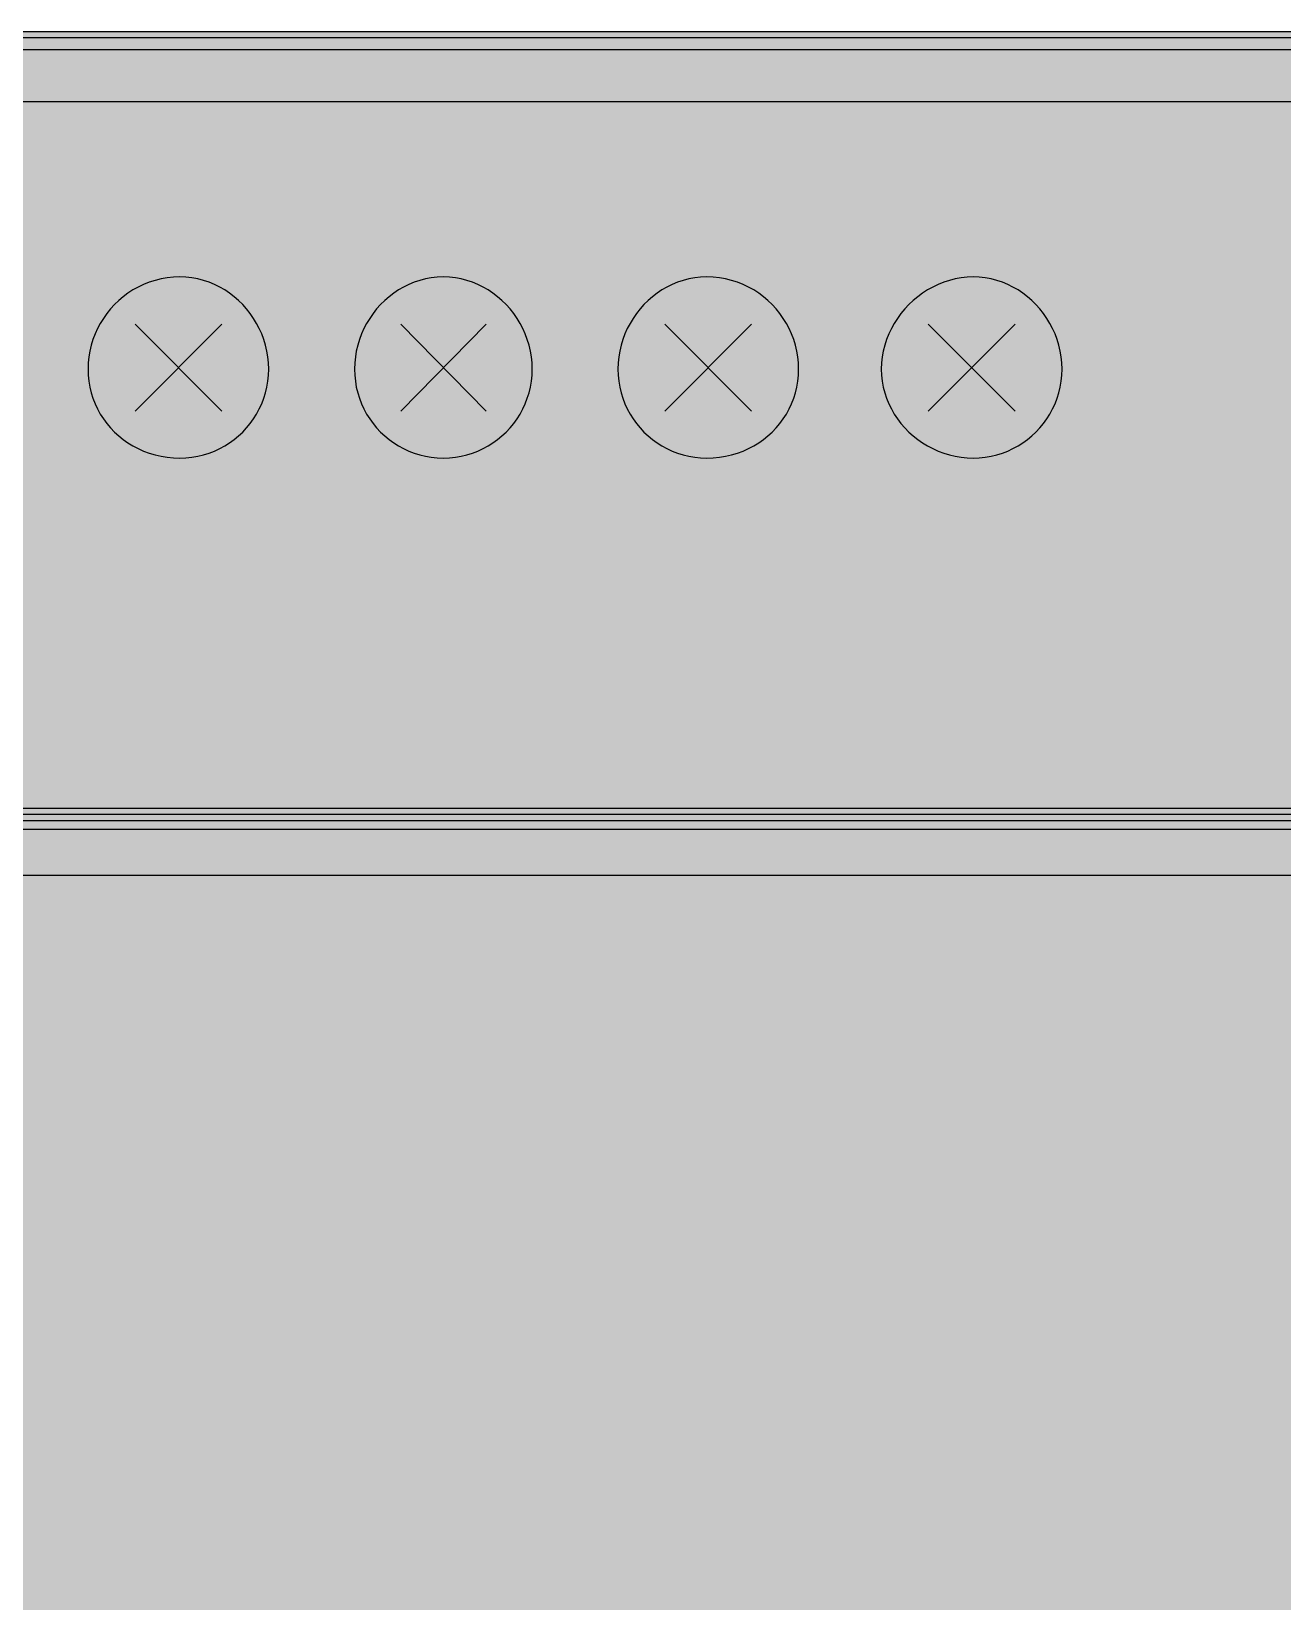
# Model space of a CAD drawing. Header units: millimetres. Extents: x 0 to 966, y -664 to 90.
# Drawn here: x 857.6 to 893.47, y -215 to -170 of the extents above; entities that cross this region are included whole.
import ezdxf

# ---------------------------------------------------------------- set-up
doc = ezdxf.new("R2010")
doc.units = ezdxf.units.MM
for name, color, linetype in [('HDL_BODY', 7, 'Continuous'), ('HDL_COLOUR', 7, 'Continuous'), ('HDL_DETAIL', 7, 'Continuous'), ('HDL_PRINT', 7, 'Continuous')]:
    doc.layers.add(name, color=color, linetype=linetype)

# ---------------------------------------------------------------- blocks, each defined once
blk = doc.blocks.new('M_R16.10.1_FRONT')
at = {"layer": 'HDL_BODY', "true_color": 0x202126}
blk.add_hatch(color=250, dxfattribs=at).paths.add_polyline_path([(0, 0), (216, 0), (216, 90), (0, 90)])
at = {"layer": 'HDL_BODY', "true_color": 0x2a2a30}
blk.add_hatch(color=250, dxfattribs=at).paths.add_polyline_path([(0.4, 20.52), (215.6, 20.52), (215.6, 68.31), (0.4, 68.31)])
at = {"layer": 'HDL_COLOUR', "true_color": 0x1a332c}
for points in [[(114.408, 80.322), (114.402, 80.497), (114.385, 80.67), (114.356, 80.84), (114.317, 81.006), (114.267, 81.169), (114.208, 81.328), (114.138, 81.483), (114.06, 81.632), (113.973, 81.776), (113.877, 81.914), (113.773, 82.045), (113.662, 82.17), (113.543, 82.287), (113.417, 82.397), (113.285, 82.498), (113.147, 82.59), (113.002, 82.674), (112.853, 82.747), (112.698, 82.811), (112.539, 82.864), (112.375, 82.906), (112.207, 82.937), (112.036, 82.956), (111.862, 82.962), (111.677, 82.956), (111.497, 82.937), (111.32, 82.906), (111.149, 82.864), (110.982, 82.811), (110.821, 82.747), (110.665, 82.674), (110.515, 82.59), (110.372, 82.498), (110.236, 82.397), (110.107, 82.287), (109.985, 82.17), (109.871, 82.045), (109.765, 81.914), (109.668, 81.776), (109.579, 81.632), (109.499, 81.483), (109.429, 81.328), (109.369, 81.169), (109.319, 81.006), (109.28, 80.84), (109.251, 80.67), (109.234, 80.497), (109.228, 80.322), (109.234, 80.148), (109.251, 79.976), (109.28, 79.809), (109.319, 79.645), (109.369, 79.485), (109.429, 79.33), (109.499, 79.18), (109.579, 79.035), (109.668, 78.897), (109.765, 78.764), (109.871, 78.638), (109.985, 78.519), (110.107, 78.408), (110.236, 78.304), (110.372, 78.208), (110.515, 78.12), (110.665, 78.042), (110.821, 77.972), (110.982, 77.913), (111.149, 77.863), (111.32, 77.824), (111.497, 77.795), (111.677, 77.778), (111.862, 77.772), (112.036, 77.778), (112.207, 77.795), (112.375, 77.824), (112.539, 77.863), (112.698, 77.913), (112.853, 77.972), (113.002, 78.042), (113.147, 78.12), (113.285, 78.208), (113.417, 78.304), (113.543, 78.408), (113.662, 78.519), (113.773, 78.638), (113.877, 78.764), (113.973, 78.897), (114.06, 79.035), (114.138, 79.18), (114.208, 79.33), (114.267, 79.485), (114.317, 79.645), (114.356, 79.809), (114.385, 79.976), (114.402, 80.148), (114.408, 80.322)], [(121.962, 80.322), (121.956, 80.497), (121.938, 80.67), (121.91, 80.84), (121.87, 81.006), (121.821, 81.169), (121.761, 81.328), (121.692, 81.483), (121.613, 81.632), (121.526, 81.776), (121.43, 81.914), (121.326, 82.045), (121.214, 82.17), (121.095, 82.287), (120.969, 82.397), (120.837, 82.498), (120.698, 82.59), (120.554, 82.674), (120.404, 82.747), (120.249, 82.811), (120.09, 82.864), (119.926, 82.906), (119.758, 82.937), (119.587, 82.956), (119.413, 82.962), (119.239, 82.956), (119.068, 82.937), (118.9, 82.906), (118.737, 82.864), (118.577, 82.811), (118.423, 82.747), (118.273, 82.674), (118.129, 82.59), (117.99, 82.498), (117.858, 82.397), (117.732, 82.287), (117.613, 82.17), (117.502, 82.045), (117.398, 81.914), (117.303, 81.776), (117.215, 81.632), (117.137, 81.483), (117.068, 81.328), (117.008, 81.169), (116.958, 81.006), (116.919, 80.84), (116.891, 80.67), (116.873, 80.497), (116.867, 80.322), (116.873, 80.148), (116.891, 79.976), (116.919, 79.809), (116.958, 79.645), (117.008, 79.485), (117.068, 79.33), (117.137, 79.18), (117.215, 79.035), (117.303, 78.897), (117.398, 78.764), (117.502, 78.638), (117.613, 78.519), (117.732, 78.408), (117.858, 78.304), (117.99, 78.208), (118.129, 78.12), (118.273, 78.042), (118.423, 77.972), (118.577, 77.913), (118.737, 77.863), (118.9, 77.824), (119.068, 77.795), (119.239, 77.778), (119.413, 77.772), (119.587, 77.778), (119.758, 77.795), (119.926, 77.824), (120.09, 77.863), (120.249, 77.913), (120.404, 77.972), (120.554, 78.042), (120.698, 78.12), (120.837, 78.208), (120.969, 78.304), (121.095, 78.408), (121.214, 78.519), (121.326, 78.638), (121.43, 78.764), (121.526, 78.897), (121.613, 79.035), (121.692, 79.18), (121.761, 79.33), (121.821, 79.485), (121.87, 79.645), (121.91, 79.809), (121.938, 79.976), (121.956, 80.148), (121.962, 80.322)], [(129.598, 80.322), (129.592, 80.497), (129.575, 80.67), (129.546, 80.84), (129.507, 81.006), (129.457, 81.169), (129.397, 81.328), (129.327, 81.483), (129.247, 81.632), (129.158, 81.776), (129.061, 81.914), (128.955, 82.045), (128.841, 82.17), (128.719, 82.287), (128.59, 82.397), (128.454, 82.498), (128.311, 82.59), (128.161, 82.674), (128.005, 82.747), (127.844, 82.811), (127.678, 82.864), (127.506, 82.906), (127.329, 82.937), (127.149, 82.956), (126.964, 82.962), (126.79, 82.956), (126.619, 82.937), (126.451, 82.906), (126.287, 82.864), (126.128, 82.811), (125.973, 82.747), (125.824, 82.674), (125.68, 82.59), (125.541, 82.498), (125.409, 82.397), (125.283, 82.287), (125.164, 82.17), (125.053, 82.045), (124.949, 81.914), (124.853, 81.776), (124.766, 81.632), (124.688, 81.483), (124.618, 81.328), (124.559, 81.169), (124.509, 81.006), (124.47, 80.84), (124.441, 80.67), (124.424, 80.497), (124.418, 80.322), (124.424, 80.148), (124.441, 79.976), (124.47, 79.809), (124.509, 79.645), (124.559, 79.485), (124.618, 79.33), (124.688, 79.18), (124.766, 79.035), (124.853, 78.897), (124.949, 78.764), (125.053, 78.638), (125.164, 78.519), (125.283, 78.408), (125.409, 78.304), (125.541, 78.208), (125.68, 78.12), (125.824, 78.042), (125.973, 77.972), (126.128, 77.913), (126.287, 77.863), (126.451, 77.824), (126.619, 77.795), (126.79, 77.778), (126.964, 77.772), (127.149, 77.778), (127.329, 77.795), (127.506, 77.824), (127.678, 77.863), (127.844, 77.913), (128.005, 77.972), (128.161, 78.042), (128.311, 78.12), (128.454, 78.208), (128.59, 78.304), (128.719, 78.408), (128.841, 78.519), (128.955, 78.638), (129.061, 78.764), (129.158, 78.897), (129.247, 79.035), (129.327, 79.18), (129.397, 79.33), (129.457, 79.485), (129.507, 79.645), (129.546, 79.809), (129.575, 79.976), (129.592, 80.148), (129.598, 80.322)], [(137.149, 80.322), (137.143, 80.497), (137.126, 80.67), (137.097, 80.84), (137.058, 81.006), (137.008, 81.169), (136.949, 81.328), (136.88, 81.483), (136.801, 81.632), (136.714, 81.776), (136.618, 81.914), (136.514, 82.045), (136.403, 82.17), (136.284, 82.287), (136.158, 82.397), (136.026, 82.498), (135.888, 82.59), (135.743, 82.674), (135.594, 82.747), (135.439, 82.811), (135.28, 82.864), (135.116, 82.906), (134.949, 82.937), (134.778, 82.956), (134.603, 82.962), (134.429, 82.956), (134.257, 82.937), (134.087, 82.906), (133.921, 82.864), (133.758, 82.811), (133.599, 82.747), (133.445, 82.674), (133.296, 82.59), (133.153, 82.498), (133.015, 82.397), (132.884, 82.287), (132.759, 82.17), (132.642, 82.045), (132.533, 81.914), (132.432, 81.776), (132.34, 81.632), (132.257, 81.483), (132.183, 81.328), (132.12, 81.169), (132.067, 81.006), (132.025, 80.84), (131.994, 80.67), (131.975, 80.497), (131.969, 80.322), (131.975, 80.148), (131.994, 79.976), (132.025, 79.809), (132.067, 79.645), (132.12, 79.485), (132.183, 79.33), (132.257, 79.18), (132.34, 79.035), (132.432, 78.897), (132.533, 78.764), (132.642, 78.638), (132.759, 78.519), (132.884, 78.408), (133.015, 78.304), (133.153, 78.208), (133.296, 78.12), (133.445, 78.042), (133.599, 77.972), (133.758, 77.913), (133.921, 77.863), (134.087, 77.824), (134.257, 77.795), (134.429, 77.778), (134.603, 77.772), (134.778, 77.778), (134.949, 77.795), (135.116, 77.824), (135.28, 77.863), (135.439, 77.913), (135.594, 77.972), (135.743, 78.042), (135.888, 78.12), (136.026, 78.208), (136.158, 78.304), (136.284, 78.408), (136.403, 78.519), (136.514, 78.638), (136.618, 78.764), (136.714, 78.897), (136.801, 79.035), (136.88, 79.18), (136.949, 79.33), (137.008, 79.485), (137.058, 79.645), (137.097, 79.809), (137.126, 79.976), (137.143, 80.148), (137.149, 80.322)]]:
    blk.add_hatch(color=250, dxfattribs=at).paths.add_polyline_path(points)
at = {"layer": 'HDL_COLOUR', "true_color": 0x9ea4a8}
for points in [[(113.631, 80.367), (113.615, 80.604), (113.569, 80.837), (113.493, 81.062), (113.388, 81.275), (113.256, 81.473), (113.1, 81.651), (112.922, 81.808), (112.724, 81.94), (112.512, 82.045), (112.287, 82.121), (112.054, 82.168), (111.818, 82.183), (111.581, 82.168), (111.349, 82.121), (111.124, 82.045), (110.911, 81.94), (110.714, 81.808), (110.536, 81.651), (110.379, 81.473), (110.248, 81.275), (110.143, 81.062), (110.067, 80.837), (110.02, 80.604), (110.005, 80.367), (110.02, 80.13), (110.067, 79.897), (110.143, 79.672), (110.248, 79.458), (110.379, 79.261), (110.536, 79.082), (110.714, 78.926), (110.911, 78.794), (111.124, 78.688), (111.349, 78.612), (111.581, 78.566), (111.818, 78.55), (112.054, 78.566), (112.287, 78.612), (112.512, 78.688), (112.724, 78.794), (112.922, 78.926), (113.1, 79.082), (113.256, 79.261), (113.388, 79.458), (113.493, 79.672), (113.569, 79.897), (113.615, 80.13)], [(121.197, 80.367), (121.182, 80.604), (121.137, 80.837), (121.062, 81.062), (120.959, 81.275), (120.829, 81.473), (120.675, 81.651), (120.5, 81.808), (120.306, 81.94), (120.097, 82.045), (119.876, 82.121), (119.647, 82.168), (119.414, 82.183), (119.182, 82.168), (118.953, 82.121), (118.732, 82.045), (118.523, 81.94), (118.329, 81.808), (118.154, 81.651), (118, 81.473), (117.87, 81.275), (117.767, 81.062), (117.692, 80.837), (117.647, 80.604), (117.632, 80.367), (117.647, 80.13), (117.692, 79.897), (117.767, 79.672), (117.87, 79.458), (118, 79.261), (118.154, 79.082), (118.329, 78.926), (118.523, 78.794), (118.732, 78.688), (118.953, 78.612), (119.182, 78.566), (119.414, 78.55), (119.647, 78.566), (119.876, 78.612), (120.097, 78.688), (120.306, 78.794), (120.5, 78.926), (120.675, 79.082), (120.829, 79.261), (120.959, 79.458), (121.062, 79.672), (121.137, 79.897), (121.182, 80.13)], [(128.821, 80.367), (128.806, 80.604), (128.759, 80.837), (128.683, 81.062), (128.578, 81.275), (128.447, 81.473), (128.29, 81.651), (128.112, 81.808), (127.915, 81.94), (127.702, 82.045), (127.477, 82.121), (127.245, 82.168), (127.008, 82.183), (126.772, 82.168), (126.539, 82.121), (126.314, 82.045), (126.102, 81.94), (125.905, 81.808), (125.726, 81.651), (125.57, 81.473), (125.438, 81.275), (125.333, 81.062), (125.257, 80.837), (125.211, 80.604), (125.195, 80.367), (125.211, 80.13), (125.257, 79.897), (125.333, 79.672), (125.438, 79.458), (125.57, 79.261), (125.726, 79.082), (125.905, 78.926), (126.102, 78.794), (126.314, 78.688), (126.539, 78.612), (126.772, 78.566), (127.008, 78.55), (127.245, 78.566), (127.477, 78.612), (127.702, 78.688), (127.915, 78.794), (128.112, 78.926), (128.29, 79.082), (128.447, 79.261), (128.578, 79.458), (128.683, 79.672), (128.759, 79.897), (128.806, 80.13)], [(136.372, 80.367), (136.356, 80.604), (136.31, 80.837), (136.234, 81.062), (136.129, 81.275), (135.997, 81.473), (135.841, 81.651), (135.663, 81.808), (135.465, 81.94), (135.253, 82.045), (135.028, 82.121), (134.796, 82.168), (134.559, 82.183), (134.322, 82.168), (134.09, 82.121), (133.865, 82.045), (133.652, 81.94), (133.455, 81.808), (133.277, 81.651), (133.121, 81.473), (132.989, 81.275), (132.884, 81.062), (132.808, 80.837), (132.761, 80.604), (132.746, 80.367), (132.761, 80.13), (132.808, 79.897), (132.884, 79.672), (132.989, 79.458), (133.121, 79.261), (133.277, 79.082), (133.455, 78.926), (133.652, 78.794), (133.865, 78.688), (134.09, 78.612), (134.322, 78.566), (134.559, 78.55), (134.796, 78.566), (135.028, 78.612), (135.253, 78.688), (135.465, 78.794), (135.663, 78.926), (135.841, 79.082), (135.997, 79.261), (136.129, 79.458), (136.234, 79.672), (136.31, 79.897), (136.356, 80.13)]]:
    blk.add_hatch(color=253, dxfattribs=at).paths.add_polyline_path(points)
at = {"layer": 'HDL_PRINT', "true_color": 0xdee1e9}
for points in [[(111.687, 82.962), (111.335, 82.962), (111.335, 85.512), (114.058, 85.512), (115.99, 83.577), (115.727, 83.312), (113.883, 85.162), (111.687, 85.162), (111.687, 82.962)], [(119.327, 82.962), (118.974, 82.962), (118.974, 85.162), (116.429, 85.162), (116.429, 85.512), (119.327, 85.512), (119.327, 82.962)], [(126.878, 82.962), (126.525, 82.962), (126.525, 85.512), (129.249, 85.512), (131.181, 83.577), (130.917, 83.312), (129.074, 85.162), (126.878, 85.162), (126.878, 82.962)], [(134.429, 82.962), (134.076, 82.962), (134.076, 85.162), (131.619, 85.162), (131.619, 85.512), (134.429, 85.512), (134.429, 82.962)], [(114.058, 75.482), (115.288, 77.683), (116.604, 75.482), (114.058, 75.482)], [(129.249, 75.482), (130.478, 77.683), (131.794, 75.482), (129.249, 75.482)], [(111.071, 75.482), (110.81, 75.482), (110.81, 76.804), (110.805, 76.766), (110.791, 76.729), (110.768, 76.696), (110.74, 76.668), (110.707, 76.645), (110.67, 76.631), (110.632, 76.626), (110.59, 76.589), (110.549, 76.565), (110.513, 76.55), (110.484, 76.543), (110.465, 76.54), (110.458, 76.54), (110.458, 76.715), (110.496, 76.748), (110.533, 76.773), (110.571, 76.794), (110.608, 76.813), (110.646, 76.833), (110.683, 76.858), (110.721, 76.89), (110.759, 76.928), (110.795, 76.966), (110.827, 77.004), (110.855, 77.042), (110.877, 77.08), (110.891, 77.117), (110.896, 77.154), (111.071, 77.154), (111.071, 75.482)], [(111.513, 75.922), (111.776, 75.922), (111.777, 75.885), (111.778, 75.848), (111.783, 75.81), (111.792, 75.772), (111.808, 75.735), (111.83, 75.698), (111.862, 75.661), (111.906, 75.661), (111.937, 75.661), (111.964, 75.661), (111.994, 75.661), (112.037, 75.661), (112.075, 75.661), (112.113, 75.663), (112.151, 75.667), (112.189, 75.677), (112.227, 75.692), (112.264, 75.715), (112.301, 75.747), (112.338, 75.754), (112.363, 75.773), (112.379, 75.802), (112.386, 75.838), (112.389, 75.879), (112.39, 75.922), (112.389, 75.96), (112.388, 75.998), (112.383, 76.036), (112.373, 76.074), (112.357, 76.112), (112.334, 76.149), (112.301, 76.186), (112.264, 76.224), (112.237, 76.249), (112.215, 76.264), (112.192, 76.272), (112.164, 76.275), (112.126, 76.275), (112.082, 76.275), (112.051, 76.275), (112.024, 76.275), (111.994, 76.275), (111.951, 76.275), (111.951, 76.45), (112.037, 76.45), (112.075, 76.451), (112.103, 76.454), (112.126, 76.462), (112.149, 76.477), (112.177, 76.502), (112.215, 76.54), (112.251, 76.546), (112.275, 76.565), (112.29, 76.594), (112.298, 76.63), (112.3, 76.671), (112.301, 76.715), (112.3, 76.753), (112.298, 76.781), (112.29, 76.803), (112.275, 76.826), (112.251, 76.853), (112.215, 76.89), (112.208, 76.896), (112.189, 76.913), (112.159, 76.934), (112.123, 76.956), (112.081, 76.972), (112.037, 76.979), (112, 76.972), (111.973, 76.956), (111.951, 76.934), (111.928, 76.913), (111.9, 76.896), (111.862, 76.89), (111.83, 76.857), (111.808, 76.831), (111.792, 76.806), (111.783, 76.777), (111.778, 76.741), (111.777, 76.692), (111.776, 76.626), (111.599, 76.715), (111.604, 76.757), (111.618, 76.806), (111.641, 76.856), (111.669, 76.903), (111.702, 76.942), (111.738, 76.969), (111.776, 76.979), (111.813, 77.017), (111.851, 77.053), (111.888, 77.085), (111.925, 77.113), (111.963, 77.135), (112, 77.149), (112.037, 77.154), (112.075, 77.149), (112.113, 77.137), (112.151, 77.12), (112.189, 77.102), (112.227, 77.085), (112.264, 77.073), (112.301, 77.068), (112.339, 77.063), (112.375, 77.048), (112.408, 77.026), (112.437, 76.997), (112.459, 76.964), (112.473, 76.928), (112.479, 76.89), (112.485, 76.853), (112.501, 76.826), (112.522, 76.803), (112.542, 76.781), (112.558, 76.753), (112.565, 76.715), (112.558, 76.671), (112.542, 76.63), (112.522, 76.594), (112.501, 76.565), (112.485, 76.546), (112.479, 76.54), (112.473, 76.502), (112.459, 76.466), (112.437, 76.433), (112.408, 76.405), (112.375, 76.383), (112.339, 76.369), (112.301, 76.364), (112.339, 76.359), (112.377, 76.345), (112.415, 76.322), (112.453, 76.294), (112.49, 76.26), (112.528, 76.224), (112.565, 76.186), (112.57, 76.181), (112.582, 76.165), (112.6, 76.138), (112.619, 76.101), (112.636, 76.052), (112.649, 75.993), (112.653, 75.922), (112.65, 75.886), (112.638, 75.843), (112.621, 75.797), (112.598, 75.748), (112.572, 75.699), (112.542, 75.652), (112.511, 75.609), (112.479, 75.572), (112.441, 75.542), (112.397, 75.52), (112.347, 75.504), (112.291, 75.494), (112.232, 75.487), (112.169, 75.484), (112.103, 75.483), (112.037, 75.482), (111.995, 75.483), (111.946, 75.485), (111.891, 75.489), (111.835, 75.499), (111.781, 75.515), (111.73, 75.539), (111.687, 75.572), (111.658, 75.605), (111.635, 75.639), (111.616, 75.675), (111.599, 75.714), (111.582, 75.758), (111.564, 75.806), (111.541, 75.86), (111.513, 75.922)], [(118.625, 75.482), (118.447, 75.482), (118.447, 76.715), (118.41, 76.708), (118.383, 76.692), (118.361, 76.67), (118.338, 76.649), (118.31, 76.632), (118.272, 76.626), (118.234, 76.594), (118.196, 76.571), (118.159, 76.556), (118.122, 76.546), (118.084, 76.542), (118.046, 76.54), (118.008, 76.54), (118.008, 76.715), (118.07, 76.719), (118.125, 76.73), (118.173, 76.747), (118.217, 76.77), (118.256, 76.797), (118.293, 76.826), (118.328, 76.858), (118.361, 76.89), (118.393, 76.928), (118.418, 76.964), (118.438, 76.997), (118.457, 77.026), (118.477, 77.048), (118.503, 77.063), (118.536, 77.068), (118.625, 77.068), (118.625, 75.482)], [(126.175, 75.482), (126.001, 75.482), (126.001, 76.715), (125.994, 76.708), (125.974, 76.692), (125.945, 76.67), (125.908, 76.649), (125.867, 76.632), (125.823, 76.626), (125.78, 76.589), (125.739, 76.565), (125.703, 76.55), (125.674, 76.543), (125.655, 76.54), (125.648, 76.54), (125.648, 76.715), (125.686, 76.748), (125.724, 76.773), (125.761, 76.794), (125.799, 76.813), (125.836, 76.833), (125.874, 76.858), (125.912, 76.89), (125.949, 76.928), (125.985, 76.966), (126.018, 77.004), (126.046, 77.042), (126.067, 77.08), (126.082, 77.117), (126.087, 77.154), (126.175, 77.154), (126.175, 75.482)], [(126.703, 75.922), (126.964, 75.922), (126.964, 75.885), (126.966, 75.848), (126.971, 75.81), (126.98, 75.772), (126.996, 75.735), (127.02, 75.698), (127.053, 75.661), (127.063, 75.661), (127.089, 75.661), (127.129, 75.661), (127.176, 75.661), (127.228, 75.661), (127.266, 75.661), (127.304, 75.663), (127.342, 75.667), (127.379, 75.677), (127.417, 75.692), (127.454, 75.715), (127.491, 75.747), (127.524, 75.785), (127.548, 75.822), (127.564, 75.86), (127.573, 75.898), (127.578, 75.935), (127.58, 75.973), (127.58, 76.011), (127.58, 76.049), (127.578, 76.087), (127.573, 76.124), (127.564, 76.162), (127.548, 76.199), (127.524, 76.237), (127.491, 76.275), (127.454, 76.308), (127.417, 76.332), (127.379, 76.348), (127.342, 76.357), (127.304, 76.362), (127.266, 76.364), (127.228, 76.364), (127.185, 76.364), (127.154, 76.364), (127.128, 76.364), (127.097, 76.364), (127.053, 76.364), (127.046, 76.326), (127.03, 76.298), (127.008, 76.275), (126.987, 76.252), (126.97, 76.224), (126.964, 76.186), (126.789, 76.275), (126.878, 77.068), (127.755, 77.068), (127.755, 76.89), (127.053, 76.89), (126.964, 76.45), (127.007, 76.483), (127.057, 76.507), (127.112, 76.523), (127.168, 76.532), (127.223, 76.537), (127.274, 76.539), (127.316, 76.54), (127.359, 76.539), (127.41, 76.537), (127.464, 76.532), (127.52, 76.523), (127.575, 76.507), (127.624, 76.483), (127.666, 76.45), (127.699, 76.388), (127.731, 76.332), (127.761, 76.281), (127.788, 76.231), (127.811, 76.181), (127.829, 76.129), (127.84, 76.073), (127.844, 76.011), (127.84, 75.974), (127.829, 75.931), (127.811, 75.884), (127.788, 75.835), (127.761, 75.786), (127.731, 75.739), (127.699, 75.697), (127.666, 75.661), (127.634, 75.608), (127.597, 75.566), (127.554, 75.535), (127.506, 75.513), (127.455, 75.498), (127.401, 75.489), (127.345, 75.484), (127.287, 75.483), (127.228, 75.482), (127.158, 75.483), (127.097, 75.485), (127.044, 75.489), (126.996, 75.499), (126.954, 75.515), (126.915, 75.539), (126.878, 75.572), (126.845, 75.605), (126.813, 75.639), (126.783, 75.675), (126.757, 75.714), (126.735, 75.758), (126.718, 75.806), (126.707, 75.86), (126.703, 75.922)], [(133.815, 75.482), (133.637, 75.482), (133.637, 76.715), (133.6, 76.71), (133.563, 76.697), (133.525, 76.68), (133.488, 76.661), (133.45, 76.643), (133.412, 76.631), (133.374, 76.626), (133.367, 76.589), (133.348, 76.565), (133.32, 76.55), (133.284, 76.543), (133.243, 76.54), (133.199, 76.54), (133.199, 76.715), (133.237, 76.748), (133.274, 76.773), (133.312, 76.794), (133.349, 76.813), (133.387, 76.833), (133.425, 76.858), (133.463, 76.89), (133.5, 76.928), (133.536, 76.966), (133.569, 77.004), (133.597, 77.042), (133.618, 77.08), (133.632, 77.117), (133.637, 77.154), (133.815, 77.154), (133.815, 75.482)], [(115.463, 72.668), (115.463, 73.021), (116.693, 73.021), (116.693, 71.875), (116.64, 71.825), (116.587, 71.78), (116.532, 71.739), (116.476, 71.702), (116.418, 71.667), (116.357, 71.636), (116.293, 71.606), (116.225, 71.578), (116.153, 71.551), (116.076, 71.524), (116.018, 71.498), (115.959, 71.477), (115.898, 71.462), (115.835, 71.451), (115.77, 71.443), (115.7, 71.439), (115.626, 71.436), (115.548, 71.436), (115.463, 71.435), (115.391, 71.436), (115.319, 71.437), (115.247, 71.439), (115.175, 71.444), (115.103, 71.452), (115.031, 71.464), (114.959, 71.481), (114.887, 71.504), (114.815, 71.533), (114.743, 71.569), (114.672, 71.614), (114.602, 71.639), (114.537, 71.669), (114.476, 71.704), (114.419, 71.743), (114.367, 71.786), (114.319, 71.834), (114.276, 71.886), (114.237, 71.943), (114.203, 72.004), (114.173, 72.069), (114.147, 72.139), (114.103, 72.211), (114.067, 72.283), (114.038, 72.355), (114.015, 72.427), (113.998, 72.5), (113.986, 72.572), (113.978, 72.644), (113.973, 72.716), (113.97, 72.788), (113.969, 72.86), (113.969, 72.932), (113.969, 73.026), (113.97, 73.116), (113.973, 73.202), (113.978, 73.285), (113.986, 73.366), (113.998, 73.443), (114.015, 73.519), (114.038, 73.593), (114.067, 73.666), (114.103, 73.739), (114.147, 73.811), (114.173, 73.881), (114.203, 73.946), (114.237, 74.007), (114.276, 74.064), (114.319, 74.116), (114.367, 74.164), (114.419, 74.208), (114.476, 74.247), (114.537, 74.282), (114.602, 74.313), (114.672, 74.339), (114.722, 74.383), (114.777, 74.419), (114.836, 74.447), (114.899, 74.469), (114.966, 74.486), (115.038, 74.498), (115.114, 74.506), (115.195, 74.511), (115.28, 74.513), (115.369, 74.514), (115.463, 74.515), (115.524, 74.514), (115.591, 74.514), (115.661, 74.511), (115.733, 74.507), (115.806, 74.5), (115.878, 74.489), (115.948, 74.474), (116.015, 74.454), (116.076, 74.428), (116.139, 74.395), (116.194, 74.362), (116.243, 74.328), (116.286, 74.295), (116.325, 74.262), (116.361, 74.229), (116.395, 74.197), (116.429, 74.164), (116.458, 74.106), (116.488, 74.047), (116.517, 73.988), (116.546, 73.929), (116.575, 73.87), (116.604, 73.812), (116.634, 73.753), (116.663, 73.694), (116.693, 73.636), (116.34, 73.546), (116.311, 73.609), (116.289, 73.664), (116.27, 73.713), (116.254, 73.757), (116.237, 73.796), (116.218, 73.832), (116.195, 73.866), (116.165, 73.9), (116.127, 73.938), (116.09, 73.974), (116.052, 74.006), (116.015, 74.034), (115.977, 74.056), (115.939, 74.07), (115.901, 74.075), (115.84, 74.104), (115.784, 74.127), (115.732, 74.142), (115.682, 74.153), (115.632, 74.159), (115.58, 74.163), (115.525, 74.164), (115.463, 74.164), (115.404, 74.164), (115.346, 74.163), (115.287, 74.161), (115.228, 74.156), (115.17, 74.149), (115.111, 74.138), (115.052, 74.122), (114.994, 74.102), (114.935, 74.075), (114.898, 74.07), (114.861, 74.056), (114.823, 74.034), (114.786, 74.006), (114.748, 73.974), (114.71, 73.938), (114.672, 73.9), (114.635, 73.862), (114.599, 73.824), (114.567, 73.787), (114.538, 73.749), (114.516, 73.711), (114.502, 73.674), (114.497, 73.636), (114.47, 73.559), (114.444, 73.487), (114.42, 73.419), (114.397, 73.356), (114.376, 73.295), (114.358, 73.237), (114.343, 73.181), (114.332, 73.127), (114.324, 73.074), (114.322, 73.021), (114.324, 72.942), (114.332, 72.863), (114.343, 72.786), (114.358, 72.71), (114.376, 72.636), (114.397, 72.565), (114.42, 72.497), (114.444, 72.432), (114.47, 72.372), (114.497, 72.317), (114.526, 72.258), (114.557, 72.2), (114.588, 72.143), (114.622, 72.089), (114.658, 72.037), (114.699, 71.99), (114.743, 71.946), (114.793, 71.908), (114.849, 71.875), (114.911, 71.849), (114.977, 71.829), (115.047, 71.814), (115.12, 71.804), (115.193, 71.796), (115.265, 71.792), (115.335, 71.79), (115.401, 71.789), (115.463, 71.789), (115.521, 71.789), (115.579, 71.79), (115.638, 71.792), (115.696, 71.796), (115.755, 71.804), (115.813, 71.814), (115.872, 71.829), (115.931, 71.849), (115.99, 71.875), (116.052, 71.908), (116.107, 71.94), (116.155, 71.97), (116.198, 71.997), (116.238, 72.02), (116.274, 72.038), (116.307, 72.049), (116.34, 72.053), (116.34, 72.668), (115.463, 72.668)], [(129.335, 71.435), (129.335, 74.515), (129.687, 74.515), (129.687, 73.285), (131.267, 73.285), (131.267, 74.515), (131.705, 74.515), (131.705, 71.435), (131.267, 71.435), (131.267, 72.843), (129.687, 72.843), (129.687, 71.435), (129.335, 71.435)]]:
    blk.add_hatch(color=254, dxfattribs=at).paths.add_polyline_path(points)
h = blk.add_hatch(color=254, dxfattribs=at)
h.paths.add_polyline_path([(119.766, 75.482), (119.766, 75.836), (119.063, 75.836), (119.063, 76.011), (119.852, 77.068), (119.94, 77.068), (119.94, 76.011), (120.204, 76.011), (120.204, 75.836), (119.94, 75.836), (119.94, 75.482), (119.766, 75.482)])
h.paths.add_polyline_path([(119.766, 76.011), (119.766, 76.804), (119.238, 76.011), (119.766, 76.011)])
h = blk.add_hatch(color=254, dxfattribs=at)
h.paths.add_polyline_path([(135.395, 76.715), (135.131, 76.715), (135.131, 76.753), (135.128, 76.781), (135.12, 76.803), (135.105, 76.826), (135.079, 76.853), (135.042, 76.89), (135.035, 76.896), (135.016, 76.913), (134.988, 76.934), (134.952, 76.956), (134.911, 76.972), (134.867, 76.979), (134.829, 76.978), (134.801, 76.976), (134.779, 76.968), (134.756, 76.953), (134.729, 76.927), (134.692, 76.89), (134.686, 76.883), (134.669, 76.864), (134.648, 76.836), (134.626, 76.8), (134.61, 76.759), (134.603, 76.715), (134.572, 76.672), (134.549, 76.621), (134.534, 76.566), (134.524, 76.51), (134.519, 76.456), (134.518, 76.406), (134.517, 76.364), (134.524, 76.371), (134.543, 76.387), (134.572, 76.407), (134.607, 76.428), (134.649, 76.444), (134.692, 76.45), (134.735, 76.488), (134.776, 76.513), (134.812, 76.528), (134.841, 76.536), (134.86, 76.539), (134.867, 76.54), (134.929, 76.536), (134.984, 76.524), (135.032, 76.507), (135.076, 76.484), (135.115, 76.458), (135.152, 76.428), (135.186, 76.397), (135.22, 76.364), (135.252, 76.331), (135.283, 76.296), (135.313, 76.26), (135.339, 76.22), (135.362, 76.176), (135.379, 76.128), (135.391, 76.073), (135.395, 76.011), (135.394, 75.973), (135.393, 75.935), (135.388, 75.898), (135.378, 75.86), (135.362, 75.822), (135.339, 75.785), (135.306, 75.747), (135.301, 75.71), (135.287, 75.672), (135.265, 75.635), (135.237, 75.597), (135.204, 75.559), (135.169, 75.521), (135.131, 75.482), (135.087, 75.482), (135.043, 75.482), (134.999, 75.482), (134.955, 75.482), (134.911, 75.482), (134.867, 75.482), (134.812, 75.483), (134.761, 75.484), (134.715, 75.489), (134.67, 75.498), (134.626, 75.513), (134.581, 75.535), (134.534, 75.566), (134.484, 75.608), (134.429, 75.661), (134.404, 75.689), (134.385, 75.724), (134.37, 75.765), (134.359, 75.812), (134.351, 75.868), (134.345, 75.931), (134.342, 76.003), (134.34, 76.084), (134.34, 76.174), (134.34, 76.275), (134.34, 76.354), (134.341, 76.432), (134.344, 76.508), (134.351, 76.581), (134.362, 76.649), (134.378, 76.712), (134.401, 76.769), (134.431, 76.818), (134.469, 76.859), (134.517, 76.89), (134.55, 76.952), (134.584, 77.006), (134.62, 77.052), (134.659, 77.089), (134.702, 77.117), (134.751, 77.138), (134.805, 77.15), (134.867, 77.154), (134.929, 77.15), (134.984, 77.139), (135.032, 77.122), (135.076, 77.1), (135.115, 77.073), (135.152, 77.044), (135.186, 77.012), (135.22, 76.979), (135.252, 76.969), (135.277, 76.942), (135.297, 76.903), (135.316, 76.856), (135.336, 76.806), (135.361, 76.757), (135.395, 76.715)])
h.paths.add_polyline_path([(134.517, 76.011), (134.518, 75.967), (134.521, 75.926), (134.528, 75.89), (134.543, 75.861), (134.567, 75.843), (134.603, 75.836), (134.61, 75.792), (134.626, 75.751), (134.648, 75.715), (134.669, 75.686), (134.686, 75.667), (134.692, 75.661), (134.735, 75.661), (134.765, 75.661), (134.792, 75.661), (134.823, 75.661), (134.867, 75.661), (134.905, 75.661), (134.943, 75.663), (134.98, 75.667), (135.018, 75.677), (135.055, 75.692), (135.093, 75.715), (135.131, 75.747), (135.137, 75.76), (135.154, 75.795), (135.175, 75.845), (135.197, 75.903), (135.213, 75.96), (135.22, 76.011), (135.215, 76.049), (135.202, 76.087), (135.185, 76.124), (135.166, 76.162), (135.149, 76.199), (135.136, 76.237), (135.131, 76.275), (135.093, 76.308), (135.055, 76.332), (135.018, 76.348), (134.98, 76.357), (134.943, 76.362), (134.905, 76.364), (134.867, 76.364), (134.829, 76.364), (134.792, 76.362), (134.754, 76.357), (134.717, 76.348), (134.679, 76.332), (134.641, 76.308), (134.603, 76.275), (134.599, 76.237), (134.586, 76.199), (134.57, 76.162), (134.551, 76.124), (134.535, 76.087), (134.522, 76.049), (134.517, 76.011)])
at = {"layer": 'HDL_DETAIL', "color": 251, "true_color": 0x52555c}
for points in [[(0, 89.824), (215.999, 89.824), (215.999, 0), (0, 0), (0, 89.824)], [(0.263, 90), (215.91, 90), (215.91, 0.176), (0.263, 0.176), (0.263, 90)], [(114.408, 80.322), (114.402, 80.497), (114.385, 80.67), (114.356, 80.84), (114.317, 81.006), (114.267, 81.169), (114.208, 81.328), (114.138, 81.483), (114.06, 81.632), (113.973, 81.776), (113.877, 81.914), (113.773, 82.045), (113.662, 82.17), (113.543, 82.287), (113.417, 82.397), (113.285, 82.498), (113.147, 82.59), (113.002, 82.674), (112.853, 82.747), (112.698, 82.811), (112.539, 82.864), (112.375, 82.906), (112.207, 82.937), (112.036, 82.956), (111.862, 82.962), (111.677, 82.956), (111.497, 82.937), (111.32, 82.906), (111.149, 82.864), (110.982, 82.811), (110.821, 82.747), (110.665, 82.674), (110.515, 82.59), (110.372, 82.498), (110.236, 82.397), (110.107, 82.287), (109.985, 82.17), (109.871, 82.045), (109.765, 81.914), (109.668, 81.776), (109.579, 81.632), (109.499, 81.483), (109.429, 81.328), (109.369, 81.169), (109.319, 81.006), (109.28, 80.84), (109.251, 80.67), (109.234, 80.497), (109.228, 80.322), (109.234, 80.148), (109.251, 79.976), (109.28, 79.809), (109.319, 79.645), (109.369, 79.485), (109.429, 79.33), (109.499, 79.18), (109.579, 79.035), (109.668, 78.897), (109.765, 78.764), (109.871, 78.638), (109.985, 78.519), (110.107, 78.408), (110.236, 78.304), (110.372, 78.208), (110.515, 78.12), (110.665, 78.042), (110.821, 77.972), (110.982, 77.913), (111.149, 77.863), (111.32, 77.824), (111.497, 77.795), (111.677, 77.778), (111.862, 77.772), (112.036, 77.778), (112.207, 77.795), (112.375, 77.824), (112.539, 77.863), (112.698, 77.913), (112.853, 77.972), (113.002, 78.042), (113.147, 78.12), (113.285, 78.208), (113.417, 78.304), (113.543, 78.408), (113.662, 78.519), (113.773, 78.638), (113.877, 78.764), (113.973, 78.897), (114.06, 79.035), (114.138, 79.18), (114.208, 79.33), (114.267, 79.485), (114.317, 79.645), (114.356, 79.809), (114.385, 79.976), (114.402, 80.148), (114.408, 80.322)], [(121.962, 80.322), (121.956, 80.497), (121.938, 80.67), (121.91, 80.84), (121.87, 81.006), (121.821, 81.169), (121.761, 81.328), (121.692, 81.483), (121.613, 81.632), (121.526, 81.776), (121.43, 81.914), (121.326, 82.045), (121.214, 82.17), (121.095, 82.287), (120.969, 82.397), (120.837, 82.498), (120.698, 82.59), (120.554, 82.674), (120.404, 82.747), (120.249, 82.811), (120.09, 82.864), (119.926, 82.906), (119.758, 82.937), (119.587, 82.956), (119.413, 82.962), (119.239, 82.956), (119.068, 82.937), (118.9, 82.906), (118.737, 82.864), (118.577, 82.811), (118.423, 82.747), (118.273, 82.674), (118.129, 82.59), (117.99, 82.498), (117.858, 82.397), (117.732, 82.287), (117.613, 82.17), (117.502, 82.045), (117.398, 81.914), (117.303, 81.776), (117.215, 81.632), (117.137, 81.483), (117.068, 81.328), (117.008, 81.169), (116.958, 81.006), (116.919, 80.84), (116.891, 80.67), (116.873, 80.497), (116.867, 80.322), (116.873, 80.148), (116.891, 79.976), (116.919, 79.809), (116.958, 79.645), (117.008, 79.485), (117.068, 79.33), (117.137, 79.18), (117.215, 79.035), (117.303, 78.897), (117.398, 78.764), (117.502, 78.638), (117.613, 78.519), (117.732, 78.408), (117.858, 78.304), (117.99, 78.208), (118.129, 78.12), (118.273, 78.042), (118.423, 77.972), (118.577, 77.913), (118.737, 77.863), (118.9, 77.824), (119.068, 77.795), (119.239, 77.778), (119.413, 77.772), (119.587, 77.778), (119.758, 77.795), (119.926, 77.824), (120.09, 77.863), (120.249, 77.913), (120.404, 77.972), (120.554, 78.042), (120.698, 78.12), (120.837, 78.208), (120.969, 78.304), (121.095, 78.408), (121.214, 78.519), (121.326, 78.638), (121.43, 78.764), (121.526, 78.897), (121.613, 79.035), (121.692, 79.18), (121.761, 79.33), (121.821, 79.485), (121.87, 79.645), (121.91, 79.809), (121.938, 79.976), (121.956, 80.148), (121.962, 80.322)], [(129.598, 80.322), (129.592, 80.497), (129.575, 80.67), (129.546, 80.84), (129.507, 81.006), (129.457, 81.169), (129.397, 81.328), (129.327, 81.483), (129.247, 81.632), (129.158, 81.776), (129.061, 81.914), (128.955, 82.045), (128.841, 82.17), (128.719, 82.287), (128.59, 82.397), (128.454, 82.498), (128.311, 82.59), (128.161, 82.674), (128.005, 82.747), (127.844, 82.811), (127.678, 82.864), (127.506, 82.906), (127.329, 82.937), (127.149, 82.956), (126.964, 82.962), (126.79, 82.956), (126.619, 82.937), (126.451, 82.906), (126.287, 82.864), (126.128, 82.811), (125.973, 82.747), (125.824, 82.674), (125.68, 82.59), (125.541, 82.498), (125.409, 82.397), (125.283, 82.287), (125.164, 82.17), (125.053, 82.045), (124.949, 81.914), (124.853, 81.776), (124.766, 81.632), (124.688, 81.483), (124.618, 81.328), (124.559, 81.169), (124.509, 81.006), (124.47, 80.84), (124.441, 80.67), (124.424, 80.497), (124.418, 80.322), (124.424, 80.148), (124.441, 79.976), (124.47, 79.809), (124.509, 79.645), (124.559, 79.485), (124.618, 79.33), (124.688, 79.18), (124.766, 79.035), (124.853, 78.897), (124.949, 78.764), (125.053, 78.638), (125.164, 78.519), (125.283, 78.408), (125.409, 78.304), (125.541, 78.208), (125.68, 78.12), (125.824, 78.042), (125.973, 77.972), (126.128, 77.913), (126.287, 77.863), (126.451, 77.824), (126.619, 77.795), (126.79, 77.778), (126.964, 77.772), (127.149, 77.778), (127.329, 77.795), (127.506, 77.824), (127.678, 77.863), (127.844, 77.913), (128.005, 77.972), (128.161, 78.042), (128.311, 78.12), (128.454, 78.208), (128.59, 78.304), (128.719, 78.408), (128.841, 78.519), (128.955, 78.638), (129.061, 78.764), (129.158, 78.897), (129.247, 79.035), (129.327, 79.18), (129.397, 79.33), (129.457, 79.485), (129.507, 79.645), (129.546, 79.809), (129.575, 79.976), (129.592, 80.148), (129.598, 80.322)], [(137.149, 80.322), (137.143, 80.497), (137.126, 80.67), (137.097, 80.84), (137.058, 81.006), (137.008, 81.169), (136.949, 81.328), (136.88, 81.483), (136.801, 81.632), (136.714, 81.776), (136.618, 81.914), (136.514, 82.045), (136.403, 82.17), (136.284, 82.287), (136.158, 82.397), (136.026, 82.498), (135.888, 82.59), (135.743, 82.674), (135.594, 82.747), (135.439, 82.811), (135.28, 82.864), (135.116, 82.906), (134.949, 82.937), (134.778, 82.956), (134.603, 82.962), (134.429, 82.956), (134.257, 82.937), (134.087, 82.906), (133.921, 82.864), (133.758, 82.811), (133.599, 82.747), (133.445, 82.674), (133.296, 82.59), (133.153, 82.498), (133.015, 82.397), (132.884, 82.287), (132.759, 82.17), (132.642, 82.045), (132.533, 81.914), (132.432, 81.776), (132.34, 81.632), (132.257, 81.483), (132.183, 81.328), (132.12, 81.169), (132.067, 81.006), (132.025, 80.84), (131.994, 80.67), (131.975, 80.497), (131.969, 80.322), (131.975, 80.148), (131.994, 79.976), (132.025, 79.809), (132.067, 79.645), (132.12, 79.485), (132.183, 79.33), (132.257, 79.18), (132.34, 79.035), (132.432, 78.897), (132.533, 78.764), (132.642, 78.638), (132.759, 78.519), (132.884, 78.408), (133.015, 78.304), (133.153, 78.208), (133.296, 78.12), (133.445, 78.042), (133.599, 77.972), (133.758, 77.913), (133.921, 77.863), (134.087, 77.824), (134.257, 77.795), (134.429, 77.778), (134.603, 77.772), (134.778, 77.778), (134.949, 77.795), (135.116, 77.824), (135.28, 77.863), (135.439, 77.913), (135.594, 77.972), (135.743, 78.042), (135.888, 78.12), (136.026, 78.208), (136.158, 78.304), (136.284, 78.408), (136.403, 78.519), (136.514, 78.638), (136.618, 78.764), (136.714, 78.897), (136.801, 79.035), (136.88, 79.18), (136.949, 79.33), (137.008, 79.485), (137.058, 79.645), (137.097, 79.809), (137.126, 79.976), (137.143, 80.148), (137.149, 80.322)], [(0, 67.565), (215.999, 67.565), (215.999, 22.258), (0, 22.258), (0, 67.565)], [(0.263, 67.741), (215.91, 67.741), (215.91, 22.434), (0.263, 22.434), (0.263, 67.741)]]:
    blk.add_lwpolyline(points, close=True, dxfattribs=at)
for points in [[(214.858, 89.47), (0.351, 89.47)], [(214.858, 89.47), (0.351, 89.47)], [(214.858, 89.47), (0.351, 89.47)], [(214.858, 89.47), (0.351, 89.47)], [(214.858, 89.47), (0.351, 89.47)], [(214.858, 89.47), (0.351, 89.47)], [(214.858, 89.47), (0.351, 89.47)], [(214.858, 89.47), (0.351, 89.47)], [(214.858, 89.47), (0.351, 89.47)], [(214.858, 89.47), (0.351, 89.47)], [(214.858, 89.47), (0.351, 89.47)], [(214.858, 89.47), (0.351, 89.47)], [(214.858, 89.47), (0.351, 89.47)], [(214.858, 89.47), (0.351, 89.47)], [(214.858, 89.47), (0.351, 89.47)], [(214.858, 89.47), (0.351, 89.47)], [(214.858, 89.47), (0.351, 89.47)], [(214.858, 89.47), (0.351, 89.47)], [(214.858, 89.47), (0.351, 89.47)], [(214.858, 89.47), (0.351, 89.47)], [(214.858, 89.47), (0.351, 89.47)], [(214.858, 87.977), (0.351, 87.977)], [(214.858, 87.977), (0.351, 87.977)], [(214.858, 87.977), (0.351, 87.977)], [(214.858, 87.977), (0.351, 87.977)], [(214.858, 87.977), (0.351, 87.977)], [(214.858, 87.977), (0.351, 87.977)], [(214.858, 87.977), (0.351, 87.977)], [(214.858, 87.977), (0.351, 87.977)], [(214.858, 87.977), (0.351, 87.977)], [(214.858, 87.977), (0.351, 87.977)], [(214.858, 87.977), (0.351, 87.977)], [(214.858, 87.977), (0.351, 87.977)], [(214.858, 87.977), (0.351, 87.977)], [(214.858, 87.977), (0.351, 87.977)], [(214.858, 87.977), (0.351, 87.977)], [(214.858, 87.977), (0.351, 87.977)], [(214.858, 87.977), (0.351, 87.977)], [(214.858, 87.977), (0.351, 87.977)], [(214.858, 87.977), (0.351, 87.977)], [(214.858, 87.977), (0.351, 87.977)], [(214.858, 87.977), (0.351, 87.977)], [(0.351, 67.388), (214.858, 67.388)], [(0.351, 67.388), (214.858, 67.388)], [(0.351, 67.388), (214.858, 67.388)], [(0.351, 67.388), (214.858, 67.388)], [(0.351, 67.388), (214.858, 67.388)], [(0.351, 67.388), (214.858, 67.388)], [(0.351, 67.388), (214.858, 67.388)], [(0.351, 67.388), (214.858, 67.388)], [(0.351, 67.388), (214.858, 67.388)], [(0.351, 67.388), (214.858, 67.388)], [(0.351, 67.388), (214.858, 67.388)], [(0.351, 67.388), (214.858, 67.388)], [(0.351, 67.388), (214.858, 67.388)], [(0.351, 67.388), (214.858, 67.388)], [(0.351, 67.388), (214.858, 67.388)], [(0.351, 67.388), (214.858, 67.388)], [(0.351, 67.388), (214.858, 67.388)], [(0.351, 67.388), (214.858, 67.388)], [(0.351, 67.388), (214.858, 67.388)], [(0.351, 67.388), (214.858, 67.388)], [(0.351, 67.388), (215.91, 67.388)], [(214.506, 67.124), (0.702, 67.124)], [(214.506, 67.124), (0.702, 67.124)], [(214.506, 67.124), (0.702, 67.124)], [(214.506, 67.124), (0.702, 67.124)], [(214.506, 67.124), (0.702, 67.124)], [(214.506, 67.124), (0.702, 67.124)], [(214.506, 67.124), (0.702, 67.124)], [(214.506, 67.124), (0.702, 67.124)], [(214.506, 67.124), (0.702, 67.124)], [(214.506, 67.124), (0.702, 67.124)], [(214.506, 67.124), (0.702, 67.124)], [(214.506, 67.124), (0.702, 67.124)], [(214.506, 67.124), (0.702, 67.124)], [(214.506, 67.124), (0.702, 67.124)], [(214.506, 67.124), (0.702, 67.124)], [(214.506, 67.124), (0.702, 67.124)], [(214.506, 67.124), (0.702, 67.124)], [(214.506, 67.124), (0.702, 67.124)], [(214.506, 67.124), (0.702, 67.124)], [(214.506, 67.124), (0.702, 67.124)], [(215.999, 67.124), (0.702, 67.124)], [(214.506, 65.806), (0.702, 65.806)], [(214.506, 65.806), (0.702, 65.806)], [(214.506, 65.806), (0.702, 65.806)], [(214.506, 65.806), (0.702, 65.806)], [(214.506, 65.806), (0.702, 65.806)], [(214.506, 65.806), (0.702, 65.806)], [(214.506, 65.806), (0.702, 65.806)], [(214.506, 65.806), (0.702, 65.806)], [(214.506, 65.806), (0.702, 65.806)], [(214.506, 65.806), (0.702, 65.806)], [(214.506, 65.806), (0.702, 65.806)], [(214.506, 65.806), (0.702, 65.806)], [(214.506, 65.806), (0.702, 65.806)], [(214.506, 65.806), (0.702, 65.806)], [(214.506, 65.806), (0.702, 65.806)], [(214.506, 65.806), (0.702, 65.806)], [(214.506, 65.806), (0.702, 65.806)], [(214.506, 65.806), (0.702, 65.806)], [(214.506, 65.806), (0.702, 65.806)], [(214.506, 65.806), (0.702, 65.806)], [(215.91, 65.806), (0.702, 65.806)]]:
    blk.add_lwpolyline(points, dxfattribs=at)
at = {"layer": 'HDL_DETAIL', "color": 250, "true_color": 0x25292b}
for points in [[(110.575, 79.121), (113.061, 81.612)], [(110.575, 81.612), (113.061, 79.121)], [(118.192, 79.121), (120.637, 81.612)], [(118.192, 81.612), (120.637, 79.121)], [(125.765, 79.121), (128.251, 81.612)], [(125.765, 81.612), (128.251, 79.121)], [(133.316, 79.121), (135.802, 81.612)], [(133.316, 81.612), (135.802, 79.121)]]:
    blk.add_lwpolyline(points, dxfattribs=at)

msp = doc.modelspace()

# ---------------------------------------------------------------- block references
msp.add_blockref('M_R16.10.1_FRONT', (750, -260))

doc.saveas('drawing.dxf')
